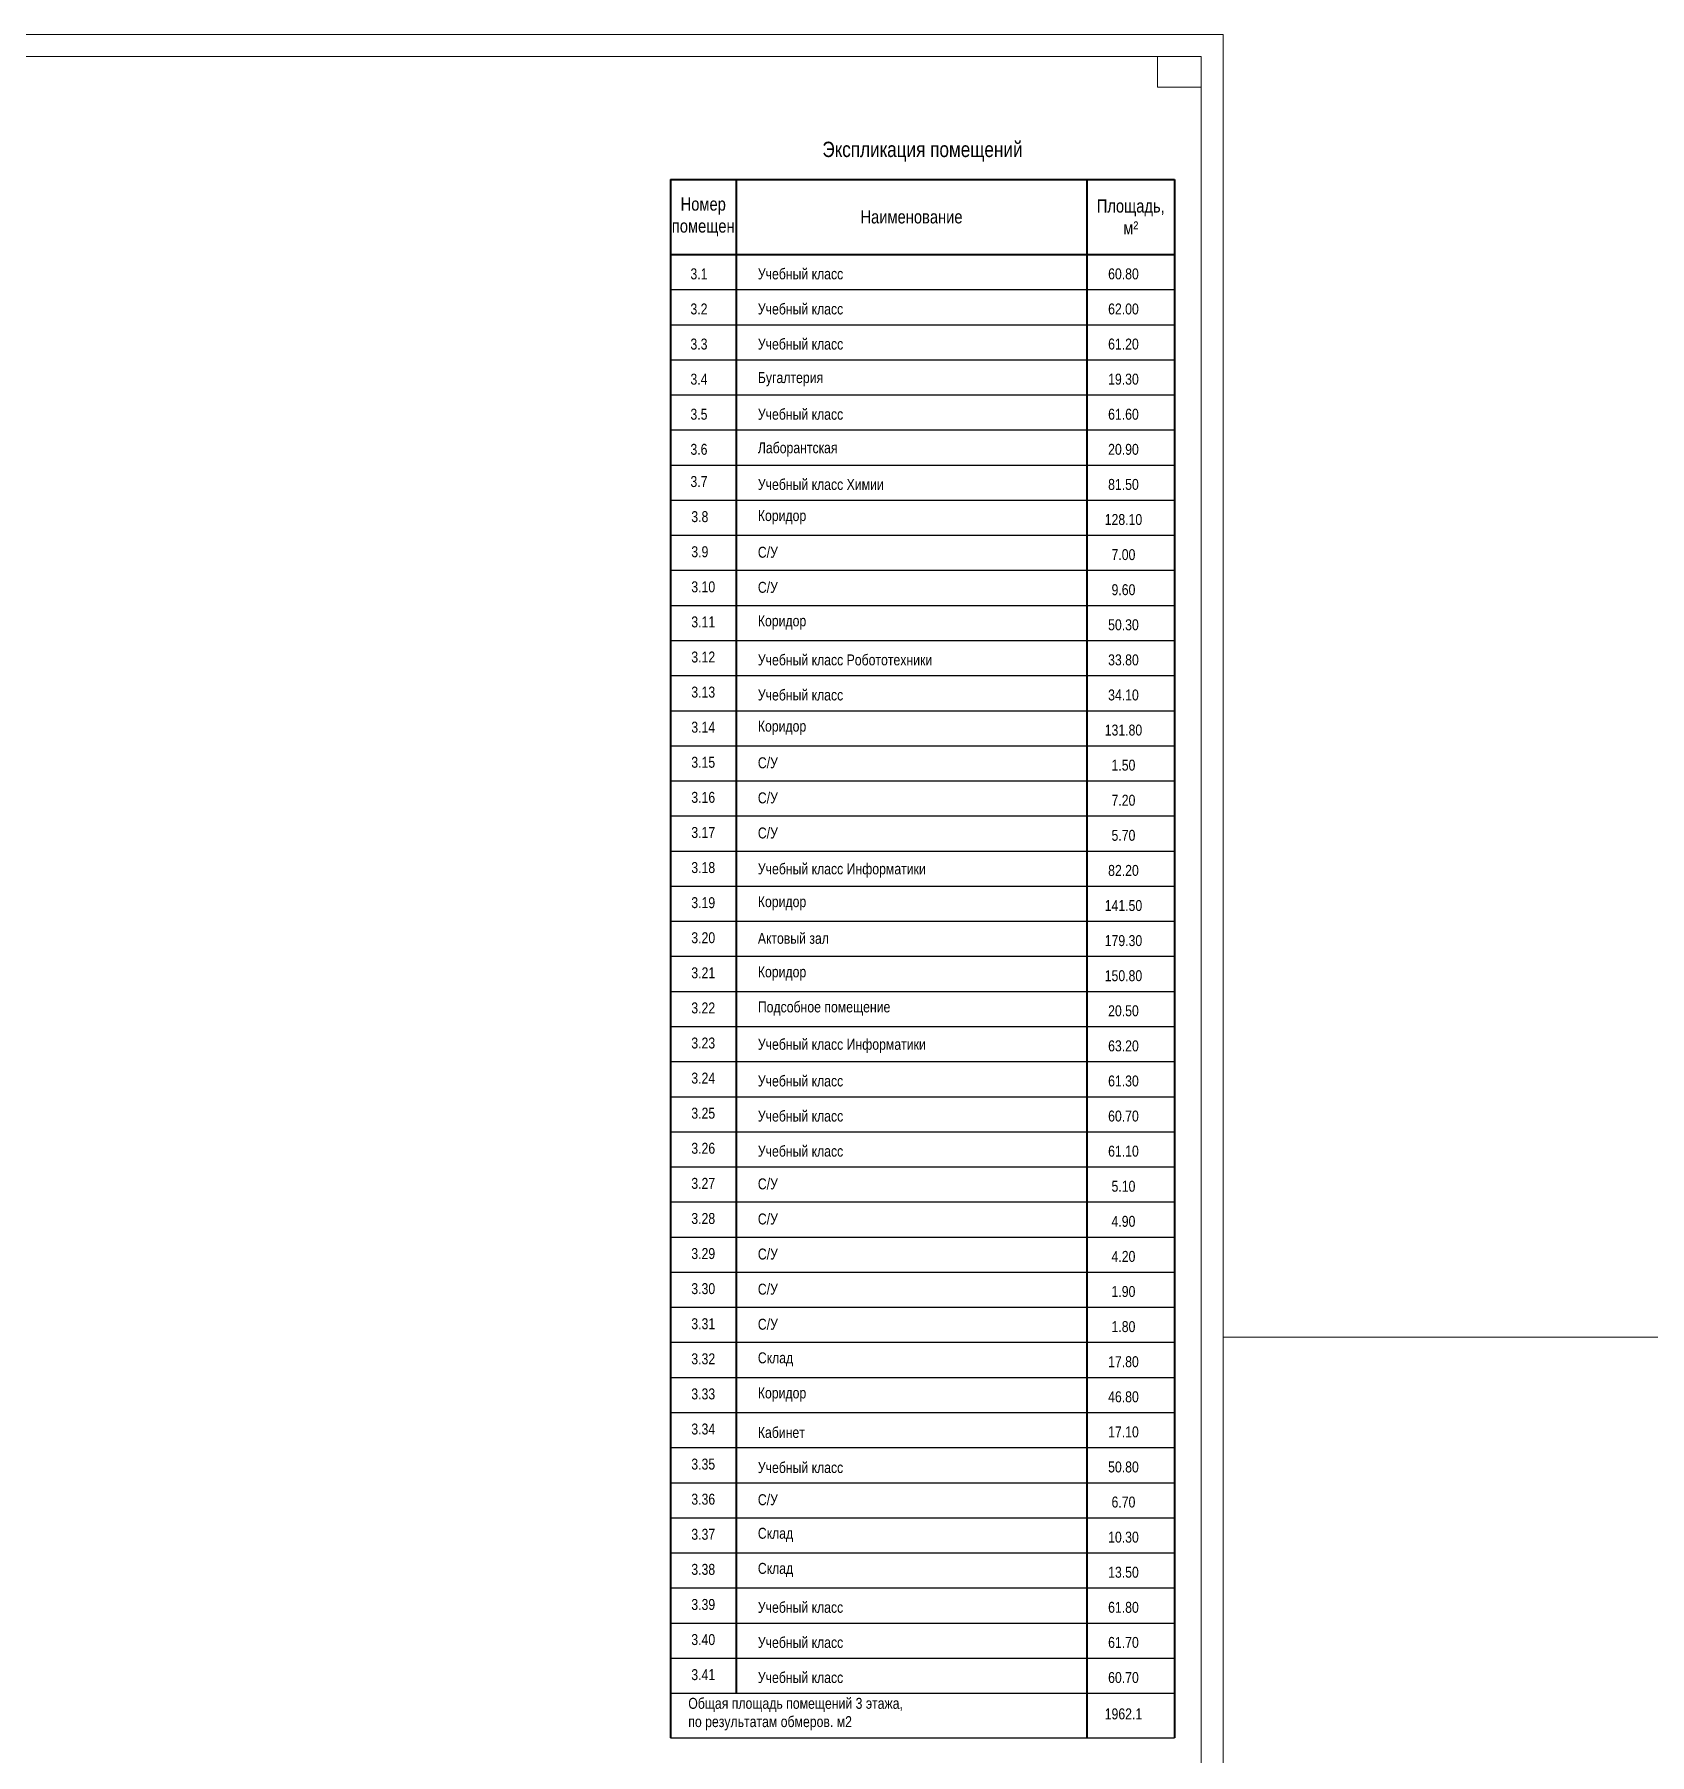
# Model space of a CAD drawing. Header units: millimetres. Extents: x 1982 to 10001982, y -1005230 to 4320529.
# Drawn here: x 2573034 to 2609872, y 1280939 to 1320156 of the extents above; entities that cross this region are included whole.
import ezdxf

# ---------------------------------------------------------------- set-up
doc = ezdxf.new("R2010")
doc.units = ezdxf.units.MM
doc.layers.add('Level 50', color=7, linetype='Continuous', lineweight=0)
doc.layers.add('размеры оси', color=163, linetype='Continuous')
doc.styles.add('_ТАБЛИЧНЫЙ(1-100)', font='arial.ttf', dxfattribs={"width": 0.8, "height": 300})
doc.styles.add('_ТЕКСТОВЫЙ', font='arial.ttf', dxfattribs={"width": 0.8})

# ---------------------------------------------------------------- blocks, each defined once
blk = doc.blocks.new('*U49')
at = {"color": 7, "linetype": 'Continuous', "lineweight": 0}
blk.add_line((68.362, 0), (63.075, 0), dxfattribs=at)
at = {"color": 7, "linetype": 'Continuous', "lineweight": 0, "flags": 128}
blk.add_lwpolyline([(63.075, 29.7), (63.075, -29.7), (-63.075, -29.7), (-63.075, 29.7), (63.075, 29.7)], close=True, dxfattribs=at)
at = {"layer": 'Level 50', "color": 7, "linetype": 'Continuous', "lineweight": 13}
for p, q in [((62.575, 29.2), (-61.075, 29.2)), ((61.575, 29.2), (61.575, 28.5)), ((62.575, 29.2), (62.575, -29.2)), ((61.575, 28.5), (62.575, 28.5))]:
    blk.add_line(p, q, dxfattribs=at)

msp = doc.modelspace()

# ---------------------------------------------------------------- linework, layer by layer
at = {"color": 0, "linetype": 'ByBlock', "lineweight": 40}
for p, q in [((2587538.026, 1316850.972), (2599038.026, 1316850.972)), ((2587538.026, 1316850.972), (2587538.026, 1281322.584)), ((2589038.026, 1316850.972), (2589038.026, 1282338.546)), ((2597038.026, 1316850.972), (2597038.026, 1281322.584)), ((2599038.026, 1316850.972), (2599038.026, 1281322.584)), ((2587538.026, 1315138.546), (2599038.026, 1315138.546))]:
    msp.add_line(p, q, dxfattribs=at)
at = {"color": 0, "linetype": 'ByBlock', "lineweight": -2}
for p, q in [((2587538.026, 1314338.546), (2599038.026, 1314338.546)), ((2587538.026, 1313538.546), (2599038.026, 1313538.546)), ((2587538.026, 1312738.546), (2599038.026, 1312738.546)), ((2587538.026, 1311938.546), (2599038.026, 1311938.546)), ((2587538.026, 1311138.546), (2599038.026, 1311138.546)), ((2587538.026, 1310338.546), (2599038.026, 1310338.546)), ((2587538.026, 1309538.546), (2599038.026, 1309538.546)), ((2587538.026, 1308738.546), (2599038.026, 1308738.546)), ((2587538.026, 1307938.546), (2599038.026, 1307938.546)), ((2587538.026, 1307138.546), (2599038.026, 1307138.546)), ((2587538.026, 1306338.546), (2599038.026, 1306338.546)), ((2587538.026, 1305538.546), (2599038.026, 1305538.546)), ((2587538.026, 1304738.546), (2599038.026, 1304738.546)), ((2587538.026, 1303938.546), (2599038.026, 1303938.546)), ((2587538.026, 1303138.546), (2599038.026, 1303138.546)), ((2587538.026, 1302338.546), (2599038.026, 1302338.546)), ((2587538.026, 1301538.546), (2599038.026, 1301538.546)), ((2587538.026, 1300738.546), (2599038.026, 1300738.546)), ((2587538.026, 1299938.546), (2599038.026, 1299938.546)), ((2587538.026, 1299138.546), (2599038.026, 1299138.546)), ((2587538.026, 1298338.546), (2599038.026, 1298338.546)), ((2587538.026, 1297538.546), (2599038.026, 1297538.546)), ((2587538.026, 1296738.546), (2599038.026, 1296738.546)), ((2587538.026, 1295938.546), (2599038.026, 1295938.546)), ((2587538.026, 1295138.546), (2599038.026, 1295138.546)), ((2587538.026, 1294338.546), (2599038.026, 1294338.546)), ((2587538.026, 1293538.546), (2599038.026, 1293538.546)), ((2587538.026, 1292738.546), (2599038.026, 1292738.546)), ((2587538.026, 1291938.546), (2599038.026, 1291938.546)), ((2587538.026, 1291138.546), (2599038.026, 1291138.546)), ((2587538.026, 1290338.546), (2599038.026, 1290338.546)), ((2587538.026, 1289538.546), (2599038.026, 1289538.546)), ((2587538.026, 1288738.546), (2599038.026, 1288738.546)), ((2587538.026, 1287938.546), (2599038.026, 1287938.546)), ((2587538.026, 1287138.546), (2599038.026, 1287138.546)), ((2587538.026, 1286338.546), (2599038.026, 1286338.546)), ((2587538.026, 1285538.546), (2599038.026, 1285538.546)), ((2587538.026, 1284738.546), (2599038.026, 1284738.546)), ((2587538.026, 1283938.546), (2599038.026, 1283938.546)), ((2587538.026, 1283138.546), (2599038.026, 1283138.546)), ((2587538.026, 1282338.546), (2599038.026, 1282338.546))]:
    msp.add_line(p, q, dxfattribs=at)
at = {"color": 7, "linetype": 'Continuous', "lineweight": 0}
msp.add_line((2605434.31, 1290456.222), (2610721.797, 1290456.222), dxfattribs=at)
at = {"layer": 'размеры оси', "color": 7, "lineweight": 30}
msp.add_line((2587538.026, 1281322.584), (2599038.026, 1281322.584), dxfattribs=at)

# ---------------------------------------------------------------- block references
at = {"layer": 'Level 50', "color": 7, "linetype": 'Continuous', "lineweight": 13, "xscale": 1000, "yscale": 1000, "zscale": 1000}
msp.add_blockref('*U49', (2537071.824, 1290456.185), dxfattribs=at)

# ---------------------------------------------------------------- texts
at = {"color": 0, "linetype": 'ByBlock', "lineweight": -2}
for s, insert, char_height, width, attachment_point, style in [('Экспликация помещений', (2593288.026, 1317484.306), 350, 10900, 5, '_ТЕКСТОВЫЙ'), ('Номер помещен', (2588288.026, 1315994.759), 300, 1300, 5, '_ТАБЛИЧНЫЙ(1-100)'), ('Наименование', (2593038.026, 1315994.759), 300, 7800, 5, '_ТАБЛИЧНЫЙ(1-100)'), ('Площадь, м²', (2598038.026, 1315994.759), 300, 1800, 5, '_ТАБЛИЧНЫЙ(1-100)'), ('3.1', (2588190.383, 1314695.005), 250, 7800, 5, '_ТАБЛИЧНЫЙ(1-100)'), ('\\pxql;Учебный класс', (2595956.643, 1314695.005), 250, 12845.89456, 5, '_ТАБЛИЧНЫЙ(1-100)'), ('60.80', (2597871.95, 1314695.005), 250, 7800, 5, '_ТАБЛИЧНЫЙ(1-100)'), ('3.2', (2588190.383, 1313895.005), 250, 7800, 5, '_ТАБЛИЧНЫЙ(1-100)'), ('\\pxql;Учебный класс', (2595956.643, 1313895.005), 250, 12845.89456, 5, '_ТАБЛИЧНЫЙ(1-100)'), ('62.00', (2597871.95, 1313895.005), 250, 7800, 5, '_ТАБЛИЧНЫЙ(1-100)'), ('3.3', (2588190.383, 1313095.005), 250, 7800, 5, '_ТАБЛИЧНЫЙ(1-100)'), ('\\pxql;Учебный класс', (2595956.643, 1313095.005), 250, 12845.89456, 5, '_ТАБЛИЧНЫЙ(1-100)'), ('61.20', (2597871.95, 1313095.005), 250, 7800, 5, '_ТАБЛИЧНЫЙ(1-100)'), ('3.4', (2588190.383, 1312295.005), 250, 7800, 5, '_ТАБЛИЧНЫЙ(1-100)'), ('\\pxql;Бугалтерия', (2595956.643, 1312295.005), 250, 12845.89456, 5, '_ТАБЛИЧНЫЙ(1-100)'), ('19.30', (2597871.95, 1312295.005), 250, 7800, 5, '_ТАБЛИЧНЫЙ(1-100)'), ('3.5', (2588190.383, 1311495.005), 250, 7800, 5, '_ТАБЛИЧНЫЙ(1-100)'), ('\\pxql;Учебный класс', (2595956.643, 1311495.005), 250, 12845.89456, 5, '_ТАБЛИЧНЫЙ(1-100)'), ('61.60', (2597871.95, 1311495.005), 250, 7800, 5, '_ТАБЛИЧНЫЙ(1-100)'), ('3.6', (2588190.383, 1310695.005), 250, 7800, 5, '_ТАБЛИЧНЫЙ(1-100)'), ('\\pxql;Лаборантская', (2595956.643, 1310695.005), 250, 12845.89456, 5, '_ТАБЛИЧНЫЙ(1-100)'), ('20.90', (2597871.95, 1310695.005), 250, 7800, 5, '_ТАБЛИЧНЫЙ(1-100)'), ('3.7', (2588190.383, 1309960.318), 250, 7800, 5, '_ТАБЛИЧНЫЙ(1-100)'), ('\\pxql;Учебный класс Химии', (2595956.643, 1309895.005), 250, 12845.89456, 5, '_ТАБЛИЧНЫЙ(1-100)'), ('81.50', (2597871.95, 1309895.005), 250, 7800, 5, '_ТАБЛИЧНЫЙ(1-100)'), ('\\pxql;3.8', (2591916.304, 1309160.318), 250, 7800, 5, '_ТАБЛИЧНЫЙ(1-100)'), ('\\pxql;Коридор', (2595956.643, 1309148.862), 250, 12845.89456, 5, '_ТАБЛИЧНЫЙ(1-100)'), ('128.10', (2597871.95, 1309095.005), 250, 7800, 5, '_ТАБЛИЧНЫЙ(1-100)'), ('\\pxql;3.9', (2591916.304, 1308360.318), 250, 7800, 5, '_ТАБЛИЧНЫЙ(1-100)'), ('\\pxql;С/У', (2595956.643, 1308348.862), 250, 12845.89456, 5, '_ТАБЛИЧНЫЙ(1-100)'), ('7.00', (2597871.95, 1308295.005), 250, 7800, 5, '_ТАБЛИЧНЫЙ(1-100)'), ('\\pxql;3.10', (2591916.304, 1307560.318), 250, 7800, 5, '_ТАБЛИЧНЫЙ(1-100)'), ('\\pxql;С/У', (2595956.643, 1307548.862), 250, 12845.89456, 5, '_ТАБЛИЧНЫЙ(1-100)'), ('9.60', (2597871.95, 1307495.005), 250, 7800, 5, '_ТАБЛИЧНЫЙ(1-100)'), ('\\pxql;3.11', (2591916.304, 1306760.318), 250, 7800, 5, '_ТАБЛИЧНЫЙ(1-100)'), ('\\pxql;Коридор', (2595956.643, 1306748.862), 250, 12845.89456, 5, '_ТАБЛИЧНЫЙ(1-100)'), ('50.30', (2597871.95, 1306695.005), 250, 7800, 5, '_ТАБЛИЧНЫЙ(1-100)'), ('\\pxql;3.12', (2591916.304, 1305960.318), 250, 7800, 5, '_ТАБЛИЧНЫЙ(1-100)'), ('\\pxql;Учебный класс Робототехники', (2595956.643, 1305895.005), 250, 12845.89456, 5, '_ТАБЛИЧНЫЙ(1-100)'), ('33.80', (2597871.95, 1305895.005), 250, 7800, 5, '_ТАБЛИЧНЫЙ(1-100)'), ('\\pxql;3.13', (2591916.304, 1305160.318), 250, 7800, 5, '_ТАБЛИЧНЫЙ(1-100)'), ('\\pxql;Учебный класс', (2595956.643, 1305095.005), 250, 12845.89456, 5, '_ТАБЛИЧНЫЙ(1-100)'), ('34.10', (2597871.95, 1305095.005), 250, 7800, 5, '_ТАБЛИЧНЫЙ(1-100)'), ('\\pxql;3.14', (2591916.304, 1304360.318), 250, 7800, 5, '_ТАБЛИЧНЫЙ(1-100)'), ('\\pxql;Коридор', (2595956.643, 1304348.862), 250, 12845.89456, 5, '_ТАБЛИЧНЫЙ(1-100)'), ('131.80', (2597871.95, 1304295.005), 250, 7800, 5, '_ТАБЛИЧНЫЙ(1-100)'), ('\\pxql;3.15', (2591916.304, 1303560.318), 250, 7800, 5, '_ТАБЛИЧНЫЙ(1-100)'), ('\\pxql;С/У', (2595956.643, 1303548.862), 250, 12845.89456, 5, '_ТАБЛИЧНЫЙ(1-100)'), ('1.50', (2597871.95, 1303495.005), 250, 7800, 5, '_ТАБЛИЧНЫЙ(1-100)'), ('\\pxql;3.16', (2591916.304, 1302760.318), 250, 7800, 5, '_ТАБЛИЧНЫЙ(1-100)'), ('\\pxql;С/У', (2595956.643, 1302748.862), 250, 12845.89456, 5, '_ТАБЛИЧНЫЙ(1-100)'), ('7.20', (2597871.95, 1302695.005), 250, 7800, 5, '_ТАБЛИЧНЫЙ(1-100)'), ('\\pxql;3.17', (2591916.304, 1301960.318), 250, 7800, 5, '_ТАБЛИЧНЫЙ(1-100)'), ('\\pxql;С/У', (2595956.643, 1301948.862), 250, 12845.89456, 5, '_ТАБЛИЧНЫЙ(1-100)'), ('5.70', (2597871.95, 1301895.005), 250, 7800, 5, '_ТАБЛИЧНЫЙ(1-100)'), ('\\pxql;3.18', (2591916.304, 1301160.318), 250, 7800, 5, '_ТАБЛИЧНЫЙ(1-100)'), ('\\pxql;Учебный класс Информатики', (2595956.643, 1301095.005), 250, 12845.89456, 5, '_ТАБЛИЧНЫЙ(1-100)'), ('82.20', (2597871.95, 1301095.005), 250, 7800, 5, '_ТАБЛИЧНЫЙ(1-100)'), ('\\pxql;3.19', (2591916.304, 1300360.318), 250, 7800, 5, '_ТАБЛИЧНЫЙ(1-100)'), ('\\pxql;Коридор', (2595956.643, 1300346.797), 250, 12845.89456, 5, '_ТАБЛИЧНЫЙ(1-100)'), ('141.50', (2597871.95, 1300295.005), 250, 7800, 5, '_ТАБЛИЧНЫЙ(1-100)'), ('\\pxql;3.20', (2591916.304, 1299560.318), 250, 7800, 5, '_ТАБЛИЧНЫЙ(1-100)'), ('\\pxql;Актовый зал', (2595956.643, 1299546.797), 250, 12845.89456, 5, '_ТАБЛИЧНЫЙ(1-100)'), ('179.30', (2597871.95, 1299495.005), 250, 7800, 5, '_ТАБЛИЧНЫЙ(1-100)'), ('\\pxql;3.21', (2591916.304, 1298760.318), 250, 7800, 5, '_ТАБЛИЧНЫЙ(1-100)'), ('\\pxql;Коридор', (2595956.643, 1298746.797), 250, 12845.89456, 5, '_ТАБЛИЧНЫЙ(1-100)'), ('150.80', (2597871.95, 1298695.005), 250, 7800, 5, '_ТАБЛИЧНЫЙ(1-100)'), ('\\pxql;3.22', (2591916.304, 1297960.318), 250, 7800, 5, '_ТАБЛИЧНЫЙ(1-100)'), ('\\pxql;Подсобное помещение', (2595956.643, 1297948.862), 250, 12845.89456, 5, '_ТАБЛИЧНЫЙ(1-100)'), ('20.50', (2597871.95, 1297895.005), 250, 7800, 5, '_ТАБЛИЧНЫЙ(1-100)'), ('\\pxql;3.23', (2591916.304, 1297160.318), 250, 7800, 5, '_ТАБЛИЧНЫЙ(1-100)'), ('\\pxql;Учебный класс Информатики', (2595956.643, 1297095.005), 250, 12845.89456, 5, '_ТАБЛИЧНЫЙ(1-100)'), ('63.20', (2597871.95, 1297095.005), 250, 7800, 5, '_ТАБЛИЧНЫЙ(1-100)'), ('\\pxql;3.24', (2591916.304, 1296360.318), 250, 7800, 5, '_ТАБЛИЧНЫЙ(1-100)'), ('\\pxql;Учебный класс', (2595956.643, 1296295.005), 250, 12845.89456, 5, '_ТАБЛИЧНЫЙ(1-100)'), ('61.30', (2597871.95, 1296295.005), 250, 7800, 5, '_ТАБЛИЧНЫЙ(1-100)'), ('\\pxql;3.25', (2591916.304, 1295560.318), 250, 7800, 5, '_ТАБЛИЧНЫЙ(1-100)'), ('\\pxql;Учебный класс', (2595956.643, 1295495.005), 250, 12845.89456, 5, '_ТАБЛИЧНЫЙ(1-100)'), ('60.70', (2597871.95, 1295495.005), 250, 7800, 5, '_ТАБЛИЧНЫЙ(1-100)'), ('\\pxql;3.26', (2591916.304, 1294760.318), 250, 7800, 5, '_ТАБЛИЧНЫЙ(1-100)'), ('\\pxql;Учебный класс', (2595956.643, 1294695.005), 250, 12845.89456, 5, '_ТАБЛИЧНЫЙ(1-100)'), ('61.10', (2597871.95, 1294695.005), 250, 7800, 5, '_ТАБЛИЧНЫЙ(1-100)'), ('\\pxql;3.27', (2591916.304, 1293960.318), 250, 7800, 5, '_ТАБЛИЧНЫЙ(1-100)'), ('\\pxql;С/У', (2595956.643, 1293948.862), 250, 12845.89456, 5, '_ТАБЛИЧНЫЙ(1-100)'), ('5.10', (2597871.95, 1293895.005), 250, 7800, 5, '_ТАБЛИЧНЫЙ(1-100)'), ('\\pxql;3.28', (2591916.304, 1293160.318), 250, 7800, 5, '_ТАБЛИЧНЫЙ(1-100)'), ('\\pxql;С/У', (2595956.643, 1293148.862), 250, 12845.89456, 5, '_ТАБЛИЧНЫЙ(1-100)'), ('4.90', (2597871.95, 1293095.005), 250, 7800, 5, '_ТАБЛИЧНЫЙ(1-100)'), ('\\pxql;3.29', (2591916.304, 1292360.318), 250, 7800, 5, '_ТАБЛИЧНЫЙ(1-100)'), ('\\pxql;С/У', (2595956.643, 1292348.862), 250, 12845.89456, 5, '_ТАБЛИЧНЫЙ(1-100)'), ('4.20', (2597871.95, 1292295.005), 250, 7800, 5, '_ТАБЛИЧНЫЙ(1-100)'), ('\\pxql;3.30', (2591916.304, 1291560.318), 250, 7800, 5, '_ТАБЛИЧНЫЙ(1-100)'), ('\\pxql;С/У', (2595956.643, 1291548.862), 250, 12845.89456, 5, '_ТАБЛИЧНЫЙ(1-100)'), ('1.90', (2597871.95, 1291495.005), 250, 7800, 5, '_ТАБЛИЧНЫЙ(1-100)'), ('\\pxql;3.31', (2591916.304, 1290760.318), 250, 7800, 5, '_ТАБЛИЧНЫЙ(1-100)'), ('\\pxql;С/У', (2595956.643, 1290748.862), 250, 12845.89456, 5, '_ТАБЛИЧНЫЙ(1-100)'), ('1.80', (2597871.95, 1290695.005), 250, 7800, 5, '_ТАБЛИЧНЫЙ(1-100)'), ('\\pxql;3.32', (2591916.304, 1289960.318), 250, 7800, 5, '_ТАБЛИЧНЫЙ(1-100)'), ('\\pxql;Склад', (2595956.643, 1289948.862), 250, 12845.89456, 5, '_ТАБЛИЧНЫЙ(1-100)'), ('17.80', (2597871.95, 1289895.005), 250, 7800, 5, '_ТАБЛИЧНЫЙ(1-100)'), ('\\pxql;3.33', (2591916.304, 1289160.318), 250, 7800, 5, '_ТАБЛИЧНЫЙ(1-100)'), ('\\pxql;Коридор', (2595956.643, 1289146.797), 250, 12845.89456, 5, '_ТАБЛИЧНЫЙ(1-100)'), ('46.80', (2597871.95, 1289095.005), 250, 7800, 5, '_ТАБЛИЧНЫЙ(1-100)'), ('\\pxql;3.34', (2591916.304, 1288360.318), 250, 7800, 5, '_ТАБЛИЧНЫЙ(1-100)'), ('\\pxql;Кабинет', (2595956.643, 1288282.117), 250, 12845.89456, 5, '_ТАБЛИЧНЫЙ(1-100)'), ('17.10', (2597871.95, 1288295.005), 250, 7800, 5, '_ТАБЛИЧНЫЙ(1-100)'), ('\\pxql;3.35', (2591916.304, 1287560.318), 250, 7800, 5, '_ТАБЛИЧНЫЙ(1-100)'), ('\\pxql;Учебный класс', (2595956.643, 1287482.117), 250, 12845.89456, 5, '_ТАБЛИЧНЫЙ(1-100)'), ('50.80', (2597871.95, 1287495.005), 250, 7800, 5, '_ТАБЛИЧНЫЙ(1-100)'), ('\\pxql;3.36', (2591916.304, 1286760.318), 250, 7800, 5, '_ТАБЛИЧНЫЙ(1-100)'), ('\\pxql;С/У', (2595956.643, 1286748.862), 250, 12845.89456, 5, '_ТАБЛИЧНЫЙ(1-100)'), ('6.70', (2597871.95, 1286695.005), 250, 7800, 5, '_ТАБЛИЧНЫЙ(1-100)'), ('\\pxql;3.37', (2591916.304, 1285960.318), 250, 7800, 5, '_ТАБЛИЧНЫЙ(1-100)'), ('\\pxql;Склад', (2595956.643, 1285948.862), 250, 12845.89456, 5, '_ТАБЛИЧНЫЙ(1-100)'), ('10.30', (2597871.95, 1285895.005), 250, 7800, 5, '_ТАБЛИЧНЫЙ(1-100)'), ('\\pxql;3.38', (2591916.304, 1285160.318), 250, 7800, 5, '_ТАБЛИЧНЫЙ(1-100)'), ('\\pxql;Склад', (2595956.643, 1285148.862), 250, 12845.89456, 5, '_ТАБЛИЧНЫЙ(1-100)'), ('13.50', (2597871.95, 1285095.005), 250, 7800, 5, '_ТАБЛИЧНЫЙ(1-100)'), ('\\pxql;3.39', (2591916.304, 1284360.318), 250, 7800, 5, '_ТАБЛИЧНЫЙ(1-100)'), ('\\pxql;Учебный класс', (2595956.643, 1284295.005), 250, 12845.89456, 5, '_ТАБЛИЧНЫЙ(1-100)'), ('61.80', (2597871.95, 1284295.005), 250, 7800, 5, '_ТАБЛИЧНЫЙ(1-100)'), ('\\pxql;3.40', (2591916.304, 1283560.318), 250, 7800, 5, '_ТАБЛИЧНЫЙ(1-100)'), ('\\pxql;Учебный класс', (2595956.643, 1283495.005), 250, 12845.89456, 5, '_ТАБЛИЧНЫЙ(1-100)'), ('61.70', (2597871.95, 1283495.005), 250, 7800, 5, '_ТАБЛИЧНЫЙ(1-100)'), ('\\pxql;3.41', (2591916.304, 1282760.318), 250, 7800, 5, '_ТАБЛИЧНЫЙ(1-100)'), ('\\pxql;Учебный класс', (2595956.643, 1282695.005), 250, 12845.89456, 5, '_ТАБЛИЧНЫЙ(1-100)'), ('60.70', (2597871.95, 1282695.005), 250, 7800, 5, '_ТАБЛИЧНЫЙ(1-100)'), ('\\H1x;\\W0.8;Общая площадь помещений 3 этажа, \\Pпо результатам обмеров. м2', (2587947.368, 1281861.865), 250, 12845.89456, 4, '_ТАБЛИЧНЫЙ(1-100)'), ('1962.1', (2597871.95, 1281865.771), 250, 7800, 5, '_ТАБЛИЧНЫЙ(1-100)')]:
    msp.add_mtext(s, dxfattribs=dict(at, insert=insert, char_height=char_height, width=width, attachment_point=attachment_point, style=style))

doc.saveas('drawing.dxf')
